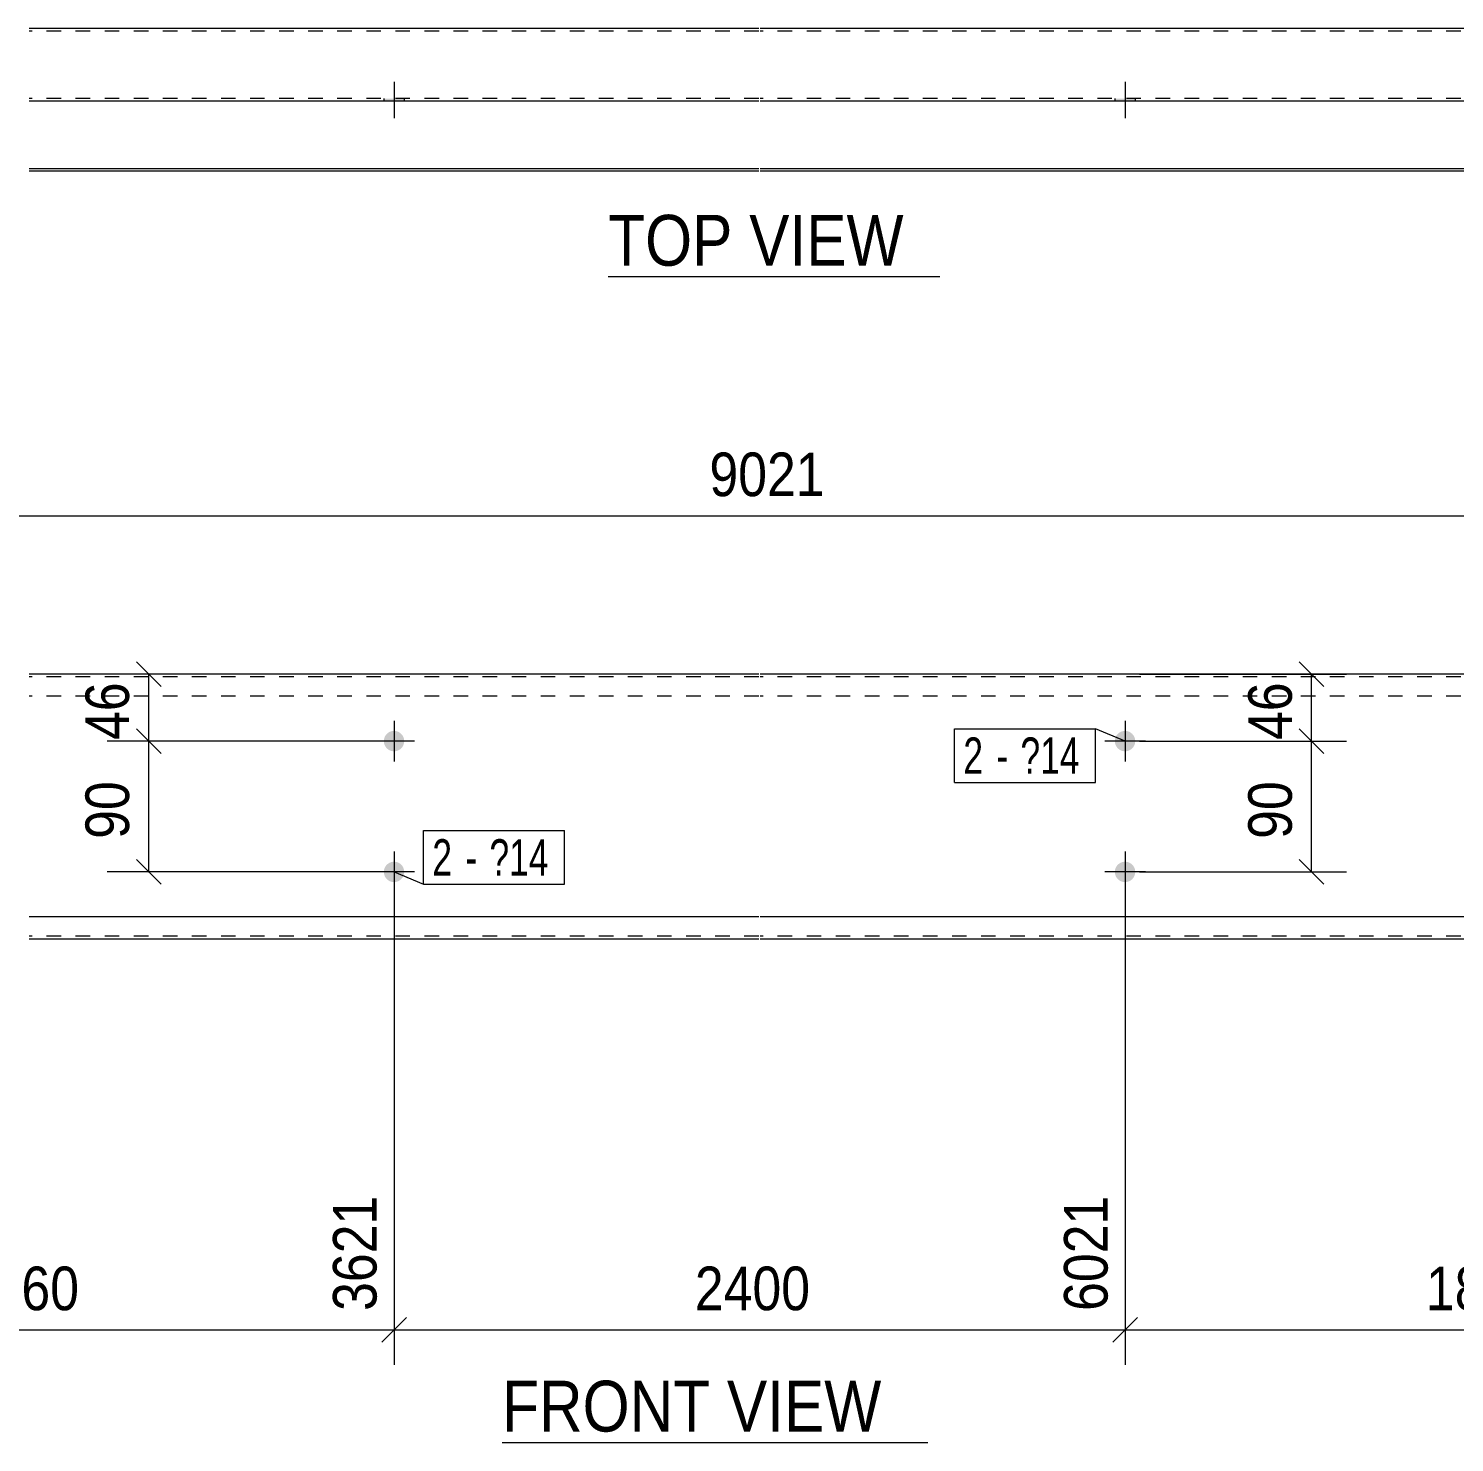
# Model space of a CAD drawing. Header units: millimetres. Extents: x 2 to 579, y 1 to 405.
# Drawn here: x 182.2 to 280.3, y 105.3 to 202.6 of the extents above; entities that cross this region are included whole.
import ezdxf

# ---------------------------------------------------------------- set-up
doc = ezdxf.new("R2010")
doc.units = ezdxf.units.MM
doc.linetypes.add('XKITLINE00', pattern=[0])
doc.linetypes.add('XKITLINE01', pattern=[4, 1, -1, 1, -1])
for name, color, linetype, lineweight in [('Bolt', 3, 'Continuous', 0), ('BoltMark', 7, 'Continuous', 0), ('Dimensions', 7, 'Continuous', 0), ('OtherObjectType', 7, 'Continuous', 0), ('Part', 2, 'Continuous', 0)]:
    doc.layers.add(name, color=color, linetype=linetype, lineweight=lineweight)
doc.styles.add('ARIAL', font='ARIAL.TTF')
doc.styles.add('ARIAL_NARROW', font='ARIALN.TTF')

# ---------------------------------------------------------------- blocks, each defined once
blk = doc.blocks.new('*A2')
at = {"layer": 'Bolt'}
for points in [[(208.03, 153.521), (208.027, 153.487), (208.023, 153.453), (208.017, 153.419), (208.009, 153.386), (208, 153.353), (207.989, 153.32), (207.977, 153.288), (207.963, 153.257), (207.948, 153.226), (207.931, 153.196), (207.912, 153.167), (207.893, 153.139), (207.871, 153.112), (207.849, 153.086), (207.825, 153.061), (207.8, 153.037), (207.774, 153.015), (207.747, 152.994), (207.719, 152.974), (207.69, 152.955), (207.66, 152.938), (207.63, 152.923), (207.598, 152.909), (207.566, 152.897), (207.534, 152.886), (207.5, 152.877), (207.467, 152.869), (207.433, 152.863), (207.399, 152.859), (207.365, 152.857), (207.33, 152.856), (207.296, 152.857), (207.262, 152.859), (207.228, 152.863), (207.194, 152.869), (207.16, 152.877), (207.127, 152.886), (207.095, 152.897), (207.062, 152.909), (207.031, 152.923), (207, 152.938), (206.97, 152.955), (206.941, 152.974), (206.913, 152.994), (206.886, 153.015), (206.86, 153.037), (206.835, 153.061), (206.812, 153.086), (206.789, 153.112), (206.768, 153.139), (206.748, 153.167), (206.73, 153.196), (206.713, 153.226), (206.698, 153.257), (206.684, 153.288), (206.671, 153.32), (206.661, 153.353), (206.651, 153.386), (206.644, 153.419), (206.638, 153.453), (206.634, 153.487), (206.631, 153.521), (206.63, 153.556), (206.631, 153.59), (206.634, 153.624), (206.638, 153.659), (206.644, 153.692), (206.651, 153.726), (206.661, 153.759), (206.671, 153.792), (206.684, 153.824), (206.698, 153.855), (206.713, 153.886), (206.73, 153.916), (206.748, 153.945), (206.768, 153.973), (206.789, 154), (206.812, 154.026), (206.835, 154.051), (206.86, 154.074), (206.886, 154.097), (206.913, 154.118), (206.941, 154.138), (206.97, 154.156), (207, 154.173), (207.031, 154.189), (207.062, 154.203), (207.095, 154.215), (207.127, 154.226), (207.16, 154.235), (207.194, 154.242), (207.228, 154.248), (207.262, 154.252), (207.296, 154.255), (207.33, 154.256), (207.365, 154.255), (207.399, 154.252), (207.433, 154.248), (207.467, 154.242), (207.5, 154.235), (207.534, 154.226), (207.566, 154.215), (207.598, 154.203), (207.63, 154.189), (207.66, 154.173), (207.69, 154.156), (207.719, 154.138), (207.747, 154.118), (207.774, 154.097), (207.8, 154.074), (207.825, 154.051), (207.849, 154.026), (207.871, 154), (207.893, 153.973), (207.912, 153.945), (207.931, 153.916), (207.948, 153.886), (207.963, 153.855), (207.977, 153.824), (207.989, 153.792), (208, 153.759), (208.009, 153.726), (208.017, 153.692), (208.023, 153.659), (208.027, 153.624), (208.03, 153.59), (208.03, 153.556)], [(208.03, 144.521), (208.027, 144.487), (208.023, 144.453), (208.017, 144.419), (208.009, 144.386), (208, 144.353), (207.989, 144.32), (207.977, 144.288), (207.963, 144.257), (207.948, 144.226), (207.931, 144.196), (207.912, 144.167), (207.893, 144.139), (207.871, 144.112), (207.849, 144.086), (207.825, 144.061), (207.8, 144.037), (207.774, 144.015), (207.747, 143.994), (207.719, 143.974), (207.69, 143.955), (207.66, 143.938), (207.63, 143.923), (207.598, 143.909), (207.566, 143.897), (207.534, 143.886), (207.5, 143.877), (207.467, 143.869), (207.433, 143.863), (207.399, 143.859), (207.365, 143.857), (207.33, 143.856), (207.296, 143.857), (207.262, 143.859), (207.228, 143.863), (207.194, 143.869), (207.16, 143.877), (207.127, 143.886), (207.095, 143.897), (207.062, 143.909), (207.031, 143.923), (207, 143.938), (206.97, 143.955), (206.941, 143.974), (206.913, 143.994), (206.886, 144.015), (206.86, 144.037), (206.835, 144.061), (206.812, 144.086), (206.789, 144.112), (206.768, 144.139), (206.748, 144.167), (206.73, 144.196), (206.713, 144.226), (206.698, 144.257), (206.684, 144.288), (206.671, 144.32), (206.661, 144.353), (206.651, 144.386), (206.644, 144.419), (206.638, 144.453), (206.634, 144.487), (206.631, 144.521), (206.63, 144.556), (206.631, 144.59), (206.634, 144.624), (206.638, 144.659), (206.644, 144.692), (206.651, 144.726), (206.661, 144.759), (206.671, 144.792), (206.684, 144.824), (206.698, 144.855), (206.713, 144.886), (206.73, 144.916), (206.748, 144.945), (206.768, 144.973), (206.789, 145), (206.812, 145.026), (206.835, 145.051), (206.86, 145.074), (206.886, 145.097), (206.913, 145.118), (206.941, 145.138), (206.97, 145.156), (207, 145.173), (207.031, 145.189), (207.062, 145.203), (207.095, 145.215), (207.127, 145.226), (207.16, 145.235), (207.194, 145.242), (207.228, 145.248), (207.262, 145.252), (207.296, 145.255), (207.33, 145.256), (207.365, 145.255), (207.399, 145.252), (207.433, 145.248), (207.467, 145.242), (207.5, 145.235), (207.534, 145.226), (207.566, 145.215), (207.598, 145.203), (207.63, 145.189), (207.66, 145.173), (207.69, 145.156), (207.719, 145.138), (207.747, 145.118), (207.774, 145.097), (207.8, 145.074), (207.825, 145.051), (207.849, 145.026), (207.871, 145), (207.893, 144.973), (207.912, 144.945), (207.931, 144.916), (207.948, 144.886), (207.963, 144.855), (207.977, 144.824), (207.989, 144.792), (208, 144.759), (208.009, 144.726), (208.017, 144.692), (208.023, 144.659), (208.027, 144.624), (208.03, 144.59), (208.03, 144.556)]]:
    blk.add_hatch(color=3, dxfattribs=at).paths.add_polyline_path(points, flags=17)
at = {"layer": 'Bolt', "color": 3, "linetype": 'XKITLINE00', "lineweight": 0}
for p, q in [((207.33, 154.956), (207.33, 152.156)), ((208.73, 153.556), (205.93, 153.556)), ((207.33, 145.956), (207.33, 143.156)), ((208.73, 144.556), (205.93, 144.556))]:
    blk.add_line(p, q, dxfattribs=at)
blk = doc.blocks.new('*A3')
at = {"layer": 'Bolt'}
for points in [[(258.323, 153.521), (258.321, 153.487), (258.317, 153.453), (258.311, 153.419), (258.303, 153.386), (258.294, 153.353), (258.283, 153.32), (258.271, 153.288), (258.257, 153.257), (258.242, 153.226), (258.225, 153.196), (258.206, 153.167), (258.187, 153.139), (258.165, 153.112), (258.143, 153.086), (258.119, 153.061), (258.094, 153.037), (258.068, 153.015), (258.041, 152.994), (258.013, 152.974), (257.984, 152.955), (257.954, 152.938), (257.924, 152.923), (257.892, 152.909), (257.86, 152.897), (257.827, 152.886), (257.794, 152.877), (257.761, 152.869), (257.727, 152.863), (257.693, 152.859), (257.659, 152.857), (257.624, 152.856), (257.59, 152.857), (257.556, 152.859), (257.522, 152.863), (257.488, 152.869), (257.454, 152.877), (257.421, 152.886), (257.388, 152.897), (257.356, 152.909), (257.325, 152.923), (257.294, 152.938), (257.264, 152.955), (257.235, 152.974), (257.207, 152.994), (257.18, 153.015), (257.154, 153.037), (257.129, 153.061), (257.106, 153.086), (257.083, 153.112), (257.062, 153.139), (257.042, 153.167), (257.024, 153.196), (257.007, 153.226), (256.992, 153.257), (256.978, 153.288), (256.965, 153.32), (256.954, 153.353), (256.945, 153.386), (256.938, 153.419), (256.932, 153.453), (256.928, 153.487), (256.925, 153.521), (256.924, 153.556), (256.925, 153.59), (256.928, 153.624), (256.932, 153.659), (256.938, 153.692), (256.945, 153.726), (256.954, 153.759), (256.965, 153.792), (256.978, 153.824), (256.992, 153.855), (257.007, 153.886), (257.024, 153.916), (257.042, 153.945), (257.062, 153.973), (257.083, 154), (257.106, 154.026), (257.129, 154.051), (257.154, 154.074), (257.18, 154.097), (257.207, 154.118), (257.235, 154.138), (257.264, 154.156), (257.294, 154.173), (257.325, 154.189), (257.356, 154.203), (257.388, 154.215), (257.421, 154.226), (257.454, 154.235), (257.488, 154.242), (257.522, 154.248), (257.556, 154.252), (257.59, 154.255), (257.624, 154.256), (257.659, 154.255), (257.693, 154.252), (257.727, 154.248), (257.761, 154.242), (257.794, 154.235), (257.827, 154.226), (257.86, 154.215), (257.892, 154.203), (257.924, 154.189), (257.954, 154.173), (257.984, 154.156), (258.013, 154.138), (258.041, 154.118), (258.068, 154.097), (258.094, 154.074), (258.119, 154.051), (258.143, 154.026), (258.165, 154), (258.187, 153.973), (258.206, 153.945), (258.225, 153.916), (258.242, 153.886), (258.257, 153.855), (258.271, 153.824), (258.283, 153.792), (258.294, 153.759), (258.303, 153.726), (258.311, 153.692), (258.317, 153.659), (258.321, 153.624), (258.323, 153.59), (258.324, 153.556)], [(258.323, 144.521), (258.321, 144.487), (258.317, 144.453), (258.311, 144.419), (258.303, 144.386), (258.294, 144.353), (258.283, 144.32), (258.271, 144.288), (258.257, 144.257), (258.242, 144.226), (258.225, 144.196), (258.206, 144.167), (258.187, 144.139), (258.165, 144.112), (258.143, 144.086), (258.119, 144.061), (258.094, 144.037), (258.068, 144.015), (258.041, 143.994), (258.013, 143.974), (257.984, 143.955), (257.954, 143.938), (257.924, 143.923), (257.892, 143.909), (257.86, 143.897), (257.827, 143.886), (257.794, 143.877), (257.761, 143.869), (257.727, 143.863), (257.693, 143.859), (257.659, 143.857), (257.624, 143.856), (257.59, 143.857), (257.556, 143.859), (257.522, 143.863), (257.488, 143.869), (257.454, 143.877), (257.421, 143.886), (257.388, 143.897), (257.356, 143.909), (257.325, 143.923), (257.294, 143.938), (257.264, 143.955), (257.235, 143.974), (257.207, 143.994), (257.18, 144.015), (257.154, 144.037), (257.129, 144.061), (257.106, 144.086), (257.083, 144.112), (257.062, 144.139), (257.042, 144.167), (257.024, 144.196), (257.007, 144.226), (256.992, 144.257), (256.978, 144.288), (256.965, 144.32), (256.954, 144.353), (256.945, 144.386), (256.938, 144.419), (256.932, 144.453), (256.928, 144.487), (256.925, 144.521), (256.924, 144.556), (256.925, 144.59), (256.928, 144.624), (256.932, 144.659), (256.938, 144.692), (256.945, 144.726), (256.954, 144.759), (256.965, 144.792), (256.978, 144.824), (256.992, 144.855), (257.007, 144.886), (257.024, 144.916), (257.042, 144.945), (257.062, 144.973), (257.083, 145), (257.106, 145.026), (257.129, 145.051), (257.154, 145.074), (257.18, 145.097), (257.207, 145.118), (257.235, 145.138), (257.264, 145.156), (257.294, 145.173), (257.325, 145.189), (257.356, 145.203), (257.388, 145.215), (257.421, 145.226), (257.454, 145.235), (257.488, 145.242), (257.522, 145.248), (257.556, 145.252), (257.59, 145.255), (257.624, 145.256), (257.659, 145.255), (257.693, 145.252), (257.727, 145.248), (257.761, 145.242), (257.794, 145.235), (257.827, 145.226), (257.86, 145.215), (257.892, 145.203), (257.924, 145.189), (257.954, 145.173), (257.984, 145.156), (258.013, 145.138), (258.041, 145.118), (258.068, 145.097), (258.094, 145.074), (258.119, 145.051), (258.143, 145.026), (258.165, 145), (258.187, 144.973), (258.206, 144.945), (258.225, 144.916), (258.242, 144.886), (258.257, 144.855), (258.271, 144.824), (258.283, 144.792), (258.294, 144.759), (258.303, 144.726), (258.311, 144.692), (258.317, 144.659), (258.321, 144.624), (258.323, 144.59), (258.324, 144.556)]]:
    blk.add_hatch(color=3, dxfattribs=at).paths.add_polyline_path(points, flags=17)
at = {"layer": 'Bolt', "color": 3, "linetype": 'XKITLINE00', "lineweight": 0}
for p, q in [((257.624, 154.956), (257.624, 152.156)), ((259.024, 153.556), (256.224, 153.556)), ((257.624, 145.956), (257.624, 143.156)), ((259.024, 144.556), (256.224, 144.556))]:
    blk.add_line(p, q, dxfattribs=at)
blk = doc.blocks.new('*A7')
at = {"layer": 'Part', "color": 2, "linetype": 'XKITLINE00', "lineweight": 0}
for p, q in [((232.427, 158.156), (182.233, 158.156)), ((282.721, 158.156), (232.527, 158.156)), ((232.427, 141.456), (182.233, 141.456)), ((282.721, 141.456), (232.527, 141.456)), ((182.233, 139.956), (232.427, 139.956)), ((232.527, 139.956), (282.721, 139.956))]:
    blk.add_line(p, q, dxfattribs=at)
at = {"layer": 'Part', "color": 7, "linetype": 'XKITLINE01', "lineweight": 0}
for p, q in [((232.427, 157.976), (182.233, 157.976)), ((282.721, 157.976), (232.527, 157.976)), ((232.427, 156.656), (182.233, 156.656)), ((282.721, 156.656), (232.527, 156.656)), ((232.427, 140.136), (182.233, 140.136)), ((282.721, 140.136), (232.527, 140.136))]:
    blk.add_line(p, q, dxfattribs=at)
blk = doc.blocks.new('*A9')
at = {"layer": 'Bolt'}
blk.add_hatch(color=3, dxfattribs=at).paths.add_polyline_path([(206.63, 197.576), (206.63, 197.756), (208.03, 197.756), (208.03, 197.576)], flags=17)
blk.add_hatch(color=3, dxfattribs=at).paths.add_polyline_path([(206.63, 197.576), (206.63, 197.756), (208.03, 197.756), (208.03, 197.576)], flags=17)
at = {"layer": 'Bolt', "color": 3, "linetype": 'XKITLINE00', "lineweight": 0}
for p, q in [((207.33, 198.916), (207.33, 196.416)), ((207.33, 198.916), (207.33, 196.416)), ((206.63, 197.756), (206.63, 197.576)), ((206.63, 197.756), (206.63, 197.576)), ((208.03, 197.756), (208.03, 197.576)), ((208.03, 197.756), (208.03, 197.576))]:
    blk.add_line(p, q, dxfattribs=at)
blk = doc.blocks.new('*A10')
at = {"layer": 'Bolt'}
blk.add_hatch(color=3, dxfattribs=at).paths.add_polyline_path([(256.924, 197.576), (256.924, 197.756), (258.324, 197.756), (258.324, 197.576)], flags=17)
blk.add_hatch(color=3, dxfattribs=at).paths.add_polyline_path([(256.924, 197.576), (256.924, 197.756), (258.324, 197.756), (258.324, 197.576)], flags=17)
at = {"layer": 'Bolt', "color": 3, "linetype": 'XKITLINE00', "lineweight": 0}
for p, q in [((257.624, 198.916), (257.624, 196.416)), ((257.624, 198.916), (257.624, 196.416)), ((256.924, 197.756), (256.924, 197.576)), ((256.924, 197.756), (256.924, 197.576)), ((258.324, 197.756), (258.324, 197.576)), ((258.324, 197.756), (258.324, 197.576))]:
    blk.add_line(p, q, dxfattribs=at)
blk = doc.blocks.new('*A14')
at = {"layer": 'Part', "color": 2, "linetype": 'XKITLINE00', "lineweight": 0}
for p, q in [((232.427, 202.576), (182.233, 202.576)), ((282.721, 202.576), (232.527, 202.576)), ((232.427, 197.576), (182.233, 197.576)), ((282.721, 197.576), (232.527, 197.576)), ((182.233, 192.936), (232.427, 192.936)), ((232.427, 192.756), (182.233, 192.756)), ((232.527, 192.936), (282.721, 192.936)), ((282.721, 192.756), (232.527, 192.756))]:
    blk.add_line(p, q, dxfattribs=at)
at = {"layer": 'Part', "color": 7, "linetype": 'XKITLINE01', "lineweight": 0}
for p, q in [((232.427, 202.396), (182.233, 202.396)), ((282.721, 202.396), (232.527, 202.396)), ((232.427, 197.756), (182.233, 197.756)), ((282.721, 197.756), (232.527, 197.756))]:
    blk.add_line(p, q, dxfattribs=at)
blk = doc.blocks.new('*A25')
at = {"layer": 'Dimensions', "color": 7, "linetype": 'XKITLINE00', "lineweight": 0}
for p, q in [((269.601, 154.404), (271.299, 152.707)), ((258.624, 153.556), (272.85, 153.556)), ((270.45, 144.556), (270.45, 153.556)), ((269.601, 145.404), (271.299, 143.707)), ((258.624, 144.556), (272.85, 144.556))]:
    blk.add_line(p, q, dxfattribs=at)
at = {"layer": 'Dimensions', "color": 3}
for p in [(270.45, 153.556), (270.45, 144.556)]:
    blk.add_point(p, dxfattribs=at)
at = {"layer": 'Dimensions', "color": 3, "style": 'ARIAL', "width": 0.85}
blk.add_text('90', height=3, rotation=90.00021, dxfattribs=at).set_placement((269.1, 146.831))
blk = doc.blocks.new('*A26')
at = {"layer": 'Dimensions', "color": 7, "linetype": 'XKITLINE00', "lineweight": 0}
for p, q in [((269.601, 159.004), (271.299, 157.307)), ((258.624, 158.156), (272.85, 158.156)), ((270.45, 153.556), (270.45, 158.156)), ((269.601, 154.404), (271.299, 152.707)), ((258.624, 153.556), (272.85, 153.556))]:
    blk.add_line(p, q, dxfattribs=at)
at = {"layer": 'Dimensions', "color": 3}
for p in [(270.45, 158.156), (270.45, 153.556)]:
    blk.add_point(p, dxfattribs=at)
at = {"layer": 'Dimensions', "color": 3, "style": 'ARIAL', "width": 0.85}
blk.add_text('46', height=3, rotation=90.00021, dxfattribs=at).set_placement((269.1, 153.631))
blk = doc.blocks.new('*A27')
at = {"layer": 'Dimensions', "color": 7, "linetype": 'XKITLINE00', "lineweight": 0}
for p, q in [((189.601, 154.404), (191.299, 152.707)), ((206.33, 153.556), (187.6, 153.556)), ((190.45, 144.556), (190.45, 153.556)), ((189.601, 145.404), (191.299, 143.707)), ((206.33, 144.556), (187.6, 144.556))]:
    blk.add_line(p, q, dxfattribs=at)
at = {"layer": 'Dimensions', "color": 3}
for p in [(190.45, 153.556), (190.45, 144.556)]:
    blk.add_point(p, dxfattribs=at)
at = {"layer": 'Dimensions', "color": 3, "style": 'ARIAL', "width": 0.85}
blk.add_text('90', height=3, rotation=90.00021, dxfattribs=at).set_placement((189.1, 146.831))
blk = doc.blocks.new('*A28')
at = {"layer": 'Dimensions', "color": 7, "linetype": 'XKITLINE00', "lineweight": 0}
for p, q in [((189.601, 159.004), (191.299, 157.307)), ((206.33, 158.156), (187.6, 158.156)), ((190.45, 153.556), (190.45, 158.156)), ((189.601, 154.404), (191.299, 152.707)), ((206.33, 153.556), (187.6, 153.556))]:
    blk.add_line(p, q, dxfattribs=at)
at = {"layer": 'Dimensions', "color": 3}
for p in [(190.45, 158.156), (190.45, 153.556)]:
    blk.add_point(p, dxfattribs=at)
at = {"layer": 'Dimensions', "color": 3, "style": 'ARIAL', "width": 0.85}
blk.add_text('46', height=3, rotation=90.00021, dxfattribs=at).set_placement((189.1, 153.631))
blk = doc.blocks.new('*A31')
at = {"layer": 'Dimensions', "color": 7, "linetype": 'XKITLINE00', "lineweight": 0}
blk.add_line((46.45, 169.056), (420.506, 169.056), dxfattribs=at)
at = {"layer": 'Dimensions', "color": 3, "style": 'ARIAL', "width": 0.85}
blk.add_text('9021', height=3, dxfattribs=at).set_placement((229.028, 170.406))
blk = doc.blocks.new('*A36')
at = {"layer": 'Dimensions', "color": 7, "linetype": 'XKITLINE00', "lineweight": 0}
for p, q in [((157.036, 143.556), (157.036, 110.656)), ((207.33, 143.556), (207.33, 110.656)), ((157.885, 113.904), (156.188, 112.207)), ((208.179, 113.904), (206.482, 112.207)), ((157.036, 113.056), (207.33, 113.056))]:
    blk.add_line(p, q, dxfattribs=at)
at = {"layer": 'Dimensions', "color": 3}
for p in [(157.036, 113.056), (207.33, 113.056)]:
    blk.add_point(p, dxfattribs=at)
at = {"layer": 'Dimensions', "color": 3, "style": 'ARIAL', "width": 0.85}
blk.add_text('3621', height=3, rotation=90.00021, dxfattribs=at).set_placement((206.13, 114.356))
blk.add_text('2360', height=3, dxfattribs=at).set_placement((177.733, 114.406))
blk = doc.blocks.new('*A37')
at = {"layer": 'Dimensions', "color": 7, "linetype": 'XKITLINE00', "lineweight": 0}
for p, q in [((207.33, 143.556), (207.33, 110.656)), ((257.624, 143.556), (257.624, 110.656)), ((208.179, 113.904), (206.482, 112.207)), ((258.473, 113.904), (256.776, 112.207)), ((207.33, 113.056), (257.624, 113.056))]:
    blk.add_line(p, q, dxfattribs=at)
at = {"layer": 'Dimensions', "color": 3}
for p in [(207.33, 113.056), (257.624, 113.056)]:
    blk.add_point(p, dxfattribs=at)
at = {"layer": 'Dimensions', "color": 3, "style": 'ARIAL', "width": 0.85}
blk.add_text('6021', height=3, rotation=90.00021, dxfattribs=at).set_placement((256.424, 114.356))
blk.add_text('2400', height=3, dxfattribs=at).set_placement((228.027, 114.406))
blk = doc.blocks.new('*A38')
at = {"layer": 'Dimensions', "color": 7, "linetype": 'XKITLINE00', "lineweight": 0}
for p, q in [((257.624, 143.556), (257.624, 110.656)), ((307.918, 143.556), (307.918, 110.656)), ((258.473, 113.904), (256.776, 112.207)), ((308.767, 113.904), (307.07, 112.207)), ((257.624, 113.056), (307.918, 113.056))]:
    blk.add_line(p, q, dxfattribs=at)
at = {"layer": 'Dimensions', "color": 3}
for p in [(257.624, 113.056), (307.918, 113.056)]:
    blk.add_point(p, dxfattribs=at)
at = {"layer": 'Dimensions', "color": 3, "style": 'ARIAL', "width": 0.85}
blk.add_text('7861', height=3, rotation=90.00021, dxfattribs=at).set_placement((306.718, 114.356))
blk.add_text('1840', height=3, dxfattribs=at).set_placement((278.321, 114.406))
blk = doc.blocks.new('*A45')
at = {"layer": 'BoltMark', "color": 7, "linetype": 'XKITLINE00', "lineweight": 0}
for p, q in [((245.9, 154.406), (255.588, 154.406)), ((245.9, 150.706), (245.9, 154.406)), ((255.588, 150.706), (255.588, 154.406)), ((257.624, 153.556), (255.588, 154.406)), ((245.9, 150.706), (255.588, 150.706))]:
    blk.add_line(p, q, dxfattribs=at)
at = {"layer": 'BoltMark', "color": 3, "style": 'ARIAL_NARROW', "width": 0.85}
for s, p in [('2', (246.5, 151.306)), ('?14', (250.429, 151.306)), ('-', (248.77, 151.306))]:
    blk.add_text(s, height=2.5, dxfattribs=at).set_placement(p)
blk = doc.blocks.new('*A46')
at = {"layer": 'BoltMark', "color": 7, "linetype": 'XKITLINE00', "lineweight": 0}
for p, q in [((209.366, 147.406), (219.055, 147.406)), ((209.366, 143.706), (209.366, 147.406)), ((219.055, 143.706), (219.055, 147.406)), ((207.33, 144.556), (209.366, 143.706)), ((209.366, 143.706), (219.055, 143.706))]:
    blk.add_line(p, q, dxfattribs=at)
at = {"layer": 'BoltMark', "color": 3, "style": 'ARIAL_NARROW', "width": 0.85}
for s, p in [('2', (209.966, 144.306)), ('?14', (213.896, 144.306)), ('-', (212.236, 144.306))]:
    blk.add_text(s, height=2.5, dxfattribs=at).set_placement(p)
blk = doc.blocks.new('*A49')
at = {"layer": 'OtherObjectType', "color": 7, "linetype": 'XKITLINE00', "lineweight": 0}
blk.add_line((214.766, 105.306), (244.065, 105.306), dxfattribs=at)
at = {"layer": 'OtherObjectType', "color": 7, "style": 'ARIAL', "width": 0.85}
blk.add_text('FRONT VIEW', height=3.5, dxfattribs=at).set_placement((214.766, 106.056))
blk = doc.blocks.new('*A51')
at = {"layer": 'OtherObjectType', "color": 7, "linetype": 'XKITLINE00', "lineweight": 0}
blk.add_line((222.067, 185.506), (244.889, 185.506), dxfattribs=at)
at = {"layer": 'OtherObjectType', "color": 7, "style": 'ARIAL', "width": 0.85}
blk.add_text('TOP VIEW', height=3.5, dxfattribs=at).set_placement((222.067, 186.256))

msp = doc.modelspace()

# ---------------------------------------------------------------- block references
at = {"lineweight": 0}
for name in ['*A9', '*A10', '*A51', '*A31', '*A28', '*A26', '*A27', '*A2', '*A45', '*A3', '*A25', '*A46', '*A36', '*A37', '*A38', '*A49']:
    msp.add_blockref(name, (0, 0), dxfattribs=at)
at = {"layer": 'Part', "lineweight": 0}
for name in ['*A14', '*A7']:
    msp.add_blockref(name, (0, 0), dxfattribs=at)

doc.saveas('drawing.dxf')
